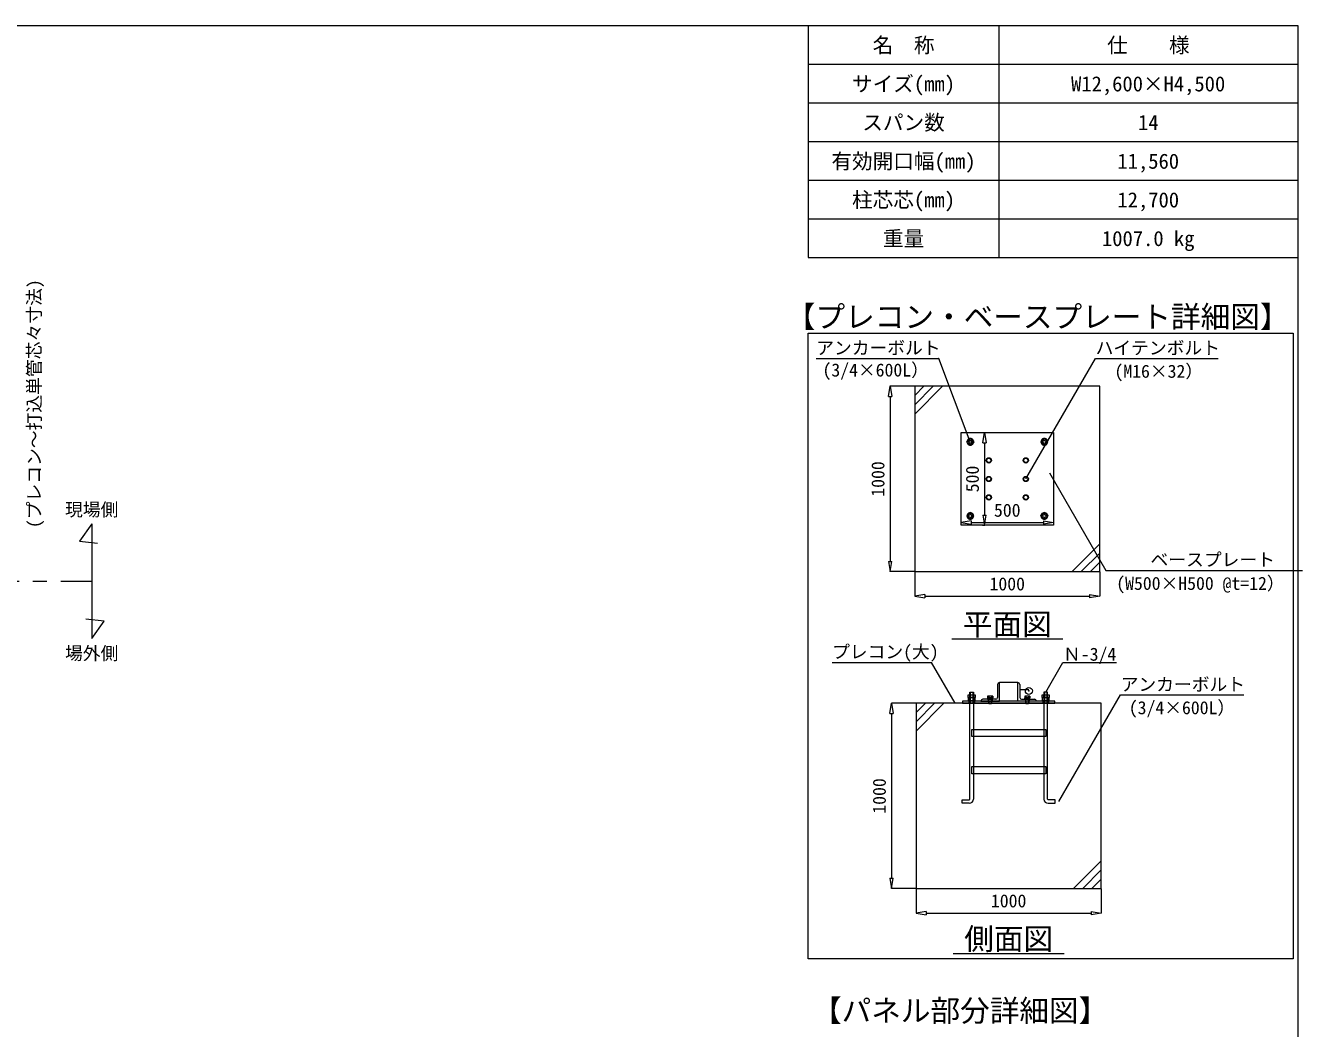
# Model space of a CAD drawing. Units: millimetres, scale not verified. Extents: x -12090 to 12090, y -18325 to 18325.
# Drawn here: x 3812 to 12090, y 11827 to 18325 of the extents above; entities that cross this region are included whole.
import ezdxf
from ezdxf.enums import TextEntityAlignment as Align

# ---------------------------------------------------------------- set-up
doc = ezdxf.new("R2010")
doc.units = ezdxf.units.MM
doc.header["$LTSCALE"] = 90
doc.header["$PDMODE"] = 32
doc.header["$PDSIZE"] = 45
doc.linetypes.add('CHAIN2', pattern=[12, 9, -1, 1, -1])
doc.linetypes.add('DASHED1', pattern=[1.8, 1.2, -0.6])
for name, color, linetype, lineweight in [('0-A_図面枠', 134, 'Continuous', 18), ('0-B_寸法', 134, 'Continuous', 18), ('1-6_通芯', 134, 'CHAIN2', 18), ('1-8_表', 134, 'Continuous', 18), ('1-B_文字', 134, 'Continuous', 18)]:
    doc.layers.add(name, color=color, linetype=linetype, lineweight=lineweight)
doc.styles.add('ＭＳ ゴシック', font='')
doc.styles.get('ＭＳ ゴシック').set_extended_font_data('MS Gothic')

msp = doc.modelspace()

# ---------------------------------------------------------------- linework, layer by layer
at = {"layer": '0-A_図面枠'}
for p, q in [((8937.79, 16168.29), (9731.26, 16168.29)), ((10747.85, 16168.29), (11544.39, 16168.29)), ((9406.25, 15921.47), (9417.25, 15987.47)), ((9575.42, 15987.47), (9416.05, 15987.47)), ((9417.25, 15987.47), (9428.26, 15921.47)), ((9576.61, 15807.47), (9756.61, 15987.47)), ((9576.61, 15867.47), (9696.62, 15987.47)), ((9576.61, 15927.47), (9636.61, 15987.47)), ((9406.25, 15921.47), (9428.26, 15921.47)), ((9417.25, 15921.47), (9417.25, 14853.47)), ((9877.82, 15687.47), (10030.58, 15687.47)), ((10018.38, 15621.47), (10029.38, 15687.47)), ((10029.38, 15687.47), (10040.38, 15621.47)), ((10018.38, 15621.47), (10040.38, 15621.47)), ((10029.38, 15621.47), (10029.38, 15153.47)), ((10018.38, 15153.47), (10029.38, 15087.47)), ((10018.38, 15153.47), (10040.38, 15153.47)), ((10029.38, 15087.47), (10040.38, 15153.47)), ((9942.61, 15116.47), (9876.62, 15105.47)), ((9876.62, 15088.67), (9876.62, 15106.67)), ((9876.62, 15105.47), (9942.61, 15094.47)), ((9942.61, 15116.47), (9942.61, 15094.47)), ((9942.61, 15105.47), (10410.61, 15105.47)), ((10015.81, 15087.47), (10030.58, 15087.47)), ((10410.61, 15116.47), (10476.61, 15105.47)), ((10410.61, 15116.47), (10410.61, 15094.47)), ((10476.61, 15105.47), (10410.61, 15094.47)), ((10776.62, 14967.47), (10596.62, 14787.47)), ((10776.62, 14907.47), (10656.61, 14787.47)), ((9406.25, 14853.47), (9417.25, 14787.47)), ((9406.25, 14853.47), (9428.26, 14853.47)), ((9417.25, 14787.47), (9428.26, 14853.47)), ((10776.62, 14847.47), (10716.61, 14787.47)), ((9575.42, 14787.47), (9416.05, 14787.47)), ((9576.61, 14786.27), (9576.61, 14626.91)), ((10776.62, 14786.27), (10776.62, 14626.91)), ((10816.57, 14794.16), (12090.19, 14794.16)), ((9642.62, 14639.1), (9576.61, 14628.11)), ((9576.61, 14628.11), (9642.62, 14617.11)), ((9642.62, 14639.1), (9642.62, 14617.11)), ((9642.62, 14628.11), (10710.61, 14628.11)), ((10710.61, 14639.1), (10776.62, 14628.11)), ((10710.61, 14639.1), (10710.61, 14617.11)), ((10776.62, 14628.11), (10710.61, 14617.11)), ((9816.61, 14351.95), (10536.61, 14351.95)), ((9040.77, 14197.49), (9685.02, 14197.49)), ((10536.81, 14197.49), (10884.61, 14197.49)), ((10113.66, 14056.12), (10113.66, 13972.11)), ((10245.66, 14068.12), (10125.67, 14068.12)), ((10257.66, 14056.12), (10257.66, 13972.11)), ((9415.3, 13867.71), (9426.3, 13933.72)), ((9584.46, 13933.72), (9425.1, 13933.72)), ((9426.3, 13933.72), (9437.3, 13867.71)), ((9585.67, 13753.72), (9765.67, 13933.72)), ((9585.67, 13813.71), (9705.66, 13933.72)), ((9585.67, 13873.72), (9645.66, 13933.72)), ((9934.24, 13972.15), (9934.24, 13989.64)), ((9934.24, 13968.72), (9934.24, 13951.23)), ((9957.1, 13972.15), (9957.1, 13989.64)), ((9957.1, 13968.72), (9957.1, 13951.23)), ((10101.66, 13960.12), (10017.67, 13960.12)), ((10051.46, 13980.52), (10049.26, 13979.25)), ((10049.26, 13979.25), (10049.26, 13968.76)), ((10082.06, 13968.76), (10049.26, 13968.76)), ((10079.86, 13980.52), (10051.46, 13980.52)), ((10079.15, 13968.51), (10052.17, 13968.51)), ((10056.06, 13933.72), (10056.06, 13960.12)), ((10057.46, 13979.25), (10057.46, 13968.76)), ((10065.52, 13964.91), (10064.23, 13960.12)), ((10067.1, 13964.91), (10065.82, 13960.12)), ((10073.79, 13930.35), (10073.79, 13960.12)), ((10075.27, 13933.72), (10073.79, 13930.35)), ((10073.86, 13979.25), (10073.86, 13968.76)), ((10075.27, 13933.72), (10075.27, 13960.12)), ((10079.86, 13980.52), (10082.06, 13979.25)), ((10082.06, 13979.25), (10082.06, 13968.76)), ((10245.66, 13948.12), (10125.67, 13948.12)), ((10269.67, 13960.12), (10353.66, 13960.12)), ((10291.46, 13980.52), (10289.27, 13979.25)), ((10289.27, 13979.25), (10289.27, 13968.76)), ((10322.06, 13968.76), (10289.27, 13968.76)), ((10319.87, 13980.52), (10291.46, 13980.52)), ((10319.16, 13968.51), (10292.17, 13968.51)), ((10296.06, 13933.72), (10296.06, 13960.12)), ((10297.47, 13979.25), (10297.47, 13968.76)), ((10305.51, 13964.91), (10304.23, 13960.12)), ((10307.1, 13964.91), (10305.81, 13960.12)), ((10313.79, 13930.35), (10313.79, 13960.12)), ((10315.26, 13933.72), (10313.79, 13930.35)), ((10313.86, 13979.25), (10313.86, 13968.76)), ((10315.26, 13933.72), (10315.26, 13960.12)), ((10319.87, 13980.52), (10322.06, 13979.25)), ((10322.06, 13979.25), (10322.06, 13968.76)), ((10414.23, 13972.15), (10414.23, 13989.64)), ((10414.23, 13968.72), (10414.23, 13951.23)), ((10437.09, 13972.15), (10437.09, 13989.64)), ((10437.09, 13968.72), (10437.09, 13951.23)), ((10910.4, 13988.38), (11709.99, 13988.38)), ((9415.3, 13867.71), (9437.3, 13867.71)), ((9426.3, 13867.71), (9426.3, 12799.72)), ((9957.1, 13717.72), (9957.1, 13523.32)), ((10414.23, 13717.72), (10414.23, 13523.32)), ((9957.1, 13477.72), (9957.1, 13313.31)), ((10414.23, 13477.72), (10414.23, 13313.31)), ((10785.66, 12913.71), (10605.66, 12733.71)), ((10785.66, 12853.72), (10665.67, 12733.71)), ((9415.3, 12799.72), (9426.3, 12733.71)), ((9415.3, 12799.72), (9437.3, 12799.72)), ((9426.3, 12733.71), (9437.3, 12799.72)), ((10785.66, 12793.72), (10725.66, 12733.71)), ((9584.46, 12733.71), (9425.1, 12733.71)), ((9585.67, 12732.52), (9585.67, 12573.15)), ((10785.66, 12732.52), (10785.66, 12573.15)), ((9651.66, 12585.35), (9585.67, 12574.35)), ((9651.66, 12585.35), (9651.66, 12563.35)), ((10719.67, 12585.35), (10785.66, 12574.35)), ((10719.67, 12585.35), (10719.67, 12563.35)), ((9585.67, 12574.35), (9651.66, 12563.35)), ((9651.66, 12574.35), (10719.67, 12574.35)), ((10785.66, 12574.35), (10719.67, 12563.35)), ((9825.66, 12313.72), (10545.66, 12313.72))]:
    msp.add_line(p, q, dxfattribs=at)
at = {"layer": '0-A_図面枠', "linetype": 'DASHED1'}
for p, q in [((9928.03, 13948.12), (9928.03, 13933.72)), ((9963.67, 13948.12), (9963.67, 13933.72)), ((10053.67, 13960.12), (10053.67, 13948.12)), ((10056.06, 13948.12), (10056.06, 13933.72)), ((10075.27, 13948.12), (10075.27, 13933.72)), ((10077.66, 13960.12), (10077.66, 13948.12)), ((10293.66, 13960.12), (10293.66, 13948.12)), ((10296.06, 13948.12), (10296.06, 13933.72)), ((10315.26, 13948.12), (10315.26, 13933.72)), ((10317.66, 13960.12), (10317.66, 13948.12)), ((10407.66, 13948.12), (10407.66, 13933.72)), ((10443.66, 13948.12), (10443.66, 13933.72)), ((9957.1, 13763.31), (9957.1, 13717.72)), ((10414.23, 13763.31), (10414.23, 13717.72)), ((9957.1, 13523.32), (9957.1, 13477.72)), ((10414.23, 13523.32), (10414.23, 13477.72))]:
    msp.add_line(p, q, dxfattribs=at)
at = {"layer": '0-A_図面枠'}
for points in [[(-12090.19, 18325), (12059.81, 18325), (12059.81, 1675), (-12090.19, 1675)], [(8886.05, 16332.86), (12029.97, 16332.86), (12029.97, 12278.6), (8886.05, 12278.6)], [(9576.61, 14787.47), (10776.62, 14787.47), (10776.62, 15987.47), (9576.61, 15987.47)], [(9876.62, 15687.47), (10476.61, 15687.47), (10476.61, 15087.47), (9876.62, 15087.47)], [(9947.7, 15646.67), (9958.79, 15627.47), (9947.7, 15608.27), (9925.53, 15608.27), (9914.44, 15627.47), (9925.53, 15646.67)], [(10405.53, 15646.67), (10394.44, 15627.47), (10405.53, 15608.27), (10427.7, 15608.27), (10438.78, 15627.47), (10427.7, 15646.67)], [(10048.42, 15521.67), (10040.22, 15507.47), (10048.42, 15493.27), (10064.82, 15493.27), (10073.02, 15507.47), (10064.82, 15521.67)], [(10288.41, 15521.67), (10280.21, 15507.47), (10288.41, 15493.27), (10304.82, 15493.27), (10313.02, 15507.47), (10304.82, 15521.67)], [(10048.42, 15401.67), (10040.22, 15387.47), (10048.42, 15373.27), (10064.82, 15373.27), (10073.02, 15387.47), (10064.82, 15401.67)], [(10288.41, 15401.67), (10280.21, 15387.47), (10288.41, 15373.27), (10304.82, 15373.27), (10313.02, 15387.47), (10304.82, 15401.67)], [(10048.42, 15281.67), (10040.22, 15267.47), (10048.42, 15253.26), (10064.82, 15253.26), (10073.02, 15267.47), (10064.82, 15281.67)], [(10288.41, 15281.67), (10280.21, 15267.47), (10288.41, 15253.26), (10304.82, 15253.26), (10313.02, 15267.47), (10304.82, 15281.67)], [(9947.7, 15128.27), (9958.79, 15147.47), (9947.7, 15166.66), (9925.53, 15166.66), (9914.44, 15147.47), (9925.53, 15128.27)], [(10405.53, 15128.27), (10394.44, 15147.47), (10405.53, 15166.66), (10427.7, 15166.66), (10438.78, 15147.47), (10427.7, 15128.27)], [(9585.67, 12733.71), (10785.66, 12733.71), (10785.66, 13933.72), (9585.67, 13933.72)], [(9885.66, 13933.72), (10485.67, 13933.72), (10485.67, 13948.12), (9885.66, 13948.12)], [(9923.49, 13972.15), (9923.49, 13989.64), (9967.83, 13989.64), (9967.83, 13972.15), (9964.86, 13970.44), (9926.47, 13970.44)], [(9923.49, 13968.72), (9923.49, 13951.23), (9967.83, 13951.23), (9967.83, 13968.72), (9964.86, 13970.44), (9926.47, 13970.44)], [(9924.07, 13951.23), (9967.27, 13951.23), (9967.27, 13948.12), (9924.07, 13948.12)], [(10048.86, 13968.51), (10048.86, 13964.91), (10082.47, 13964.91), (10082.47, 13968.51)], [(10082.47, 13964.91), (10048.86, 13964.91), (10048.86, 13960.12), (10082.47, 13960.12)], [(10288.86, 13968.51), (10288.86, 13964.91), (10322.46, 13964.91), (10322.46, 13968.51)], [(10322.46, 13964.91), (10288.86, 13964.91), (10288.86, 13960.12), (10322.46, 13960.12)], [(10403.5, 13972.15), (10403.5, 13989.64), (10447.83, 13989.64), (10447.83, 13972.15), (10444.87, 13970.44), (10406.47, 13970.44)], [(10403.5, 13968.72), (10403.5, 13951.23), (10447.83, 13951.23), (10447.83, 13968.72), (10444.87, 13970.44), (10406.47, 13970.44)], [(10404.06, 13951.23), (10447.26, 13951.23), (10447.26, 13948.12), (10404.06, 13948.12)], [(9945.67, 13763.31), (10425.66, 13763.31), (10425.66, 13717.72), (9945.67, 13717.72)], [(9945.67, 13523.32), (10425.66, 13523.32), (10425.66, 13477.72), (9945.67, 13477.72)]]:
    msp.add_lwpolyline(points, close=True, dxfattribs=at)
for points in [[(9936.61, 15627.47), (9732.03, 16168.29), (9731.6, 16168.29)], [(10296.61, 15387.47), (10747.42, 16168.29), (10747.85, 16168.29)], [(10451, 15426.6), (10816.14, 14794.16), (10816.57, 14794.16)], [(9837.99, 13933.72), (9685.7, 14197.49), (9685.27, 14197.49)], [(10425.66, 14005.72), (10536.38, 14197.49), (10536.81, 14197.49)], [(9934.24, 13313.38), (9934.24, 14005.72), (9957.1, 14005.72), (9957.1, 13763.31)], [(9934.24, 13930.71), (9937.23, 13933.72), (9937.23, 14005.72), (9954.09, 14005.72), (9954.09, 13933.72), (9957.1, 13930.71)], [(10005.66, 13948.12), (10125.67, 13948.12), (10125.67, 14068.12)], [(10365.66, 13948.12), (10245.66, 13948.12), (10245.66, 14068.12)], [(10316.47, 14020.12), (10257.66, 14020.12), (10257.66, 14008.11)], [(10437.09, 13313.38), (10437.09, 14005.72), (10414.23, 14005.72), (10414.23, 13763.31)], [(10437.09, 13930.71), (10434.1, 13933.72), (10434.1, 14005.72), (10417.23, 14005.72), (10417.23, 13933.72), (10414.23, 13930.71)], [(10075.27, 13933.72), (10056.06, 13933.72), (10057.54, 13930.35)], [(10073.79, 13930.35), (10057.54, 13930.35), (10057.54, 13960.12)], [(10315.26, 13933.72), (10296.06, 13933.72), (10297.54, 13930.35)], [(10313.79, 13930.35), (10297.54, 13930.35), (10297.54, 13960.12)], [(10511.1, 13297.52), (10909.97, 13988.38), (10910.4, 13988.38)], [(9929.49, 13285.72), (9885.1, 13285.72), (9885.1, 13308.58), (9929.43, 13308.58)], [(10441.84, 13285.72), (10486.23, 13285.72), (10486.23, 13308.58), (10441.89, 13308.58)]]:
    msp.add_lwpolyline(points, dxfattribs=at)
for centre, radius in [((9936.61, 15627.47), 19.2), ((10416.62, 15627.47), 19.2), ((9936.61, 15627.47), 11.43), ((9936.61, 15627.47), 9.7), ((10416.62, 15627.47), 11.43), ((10416.62, 15627.47), 9.7), ((10056.62, 15507.47), 16.8), ((10056.62, 15507.47), 14.2), ((10296.61, 15507.47), 16.8), ((10296.61, 15507.47), 14.2), ((10056.62, 15387.47), 16.8), ((10056.62, 15387.47), 14.2), ((10296.61, 15387.47), 16.8), ((10296.61, 15387.47), 14.2), ((10056.62, 15267.47), 16.8), ((10056.62, 15267.47), 14.2), ((10296.61, 15267.47), 16.8), ((10296.61, 15267.47), 14.2), ((9936.61, 15147.47), 19.2), ((9936.61, 15147.47), 11.43), ((9936.61, 15147.47), 9.7), ((10416.62, 15147.47), 19.2), ((10416.62, 15147.47), 11.43), ((10416.62, 15147.47), 9.7)]:
    msp.add_circle(centre, radius, dxfattribs=at)
for centre, radius, start, end in [((9936.61, 15627.47), 21.6, 62.734, 117.266), ((10416.62, 15627.47), 21.6, 62.734, 117.266), ((9936.61, 15627.47), 21.6, 122.734, 177.266), ((9936.61, 15627.47), 21.6, 182.734, 237.266), ((9936.61, 15627.47), 21.6, 242.734, 297.266), ((9936.61, 15627.47), 21.6, 2.734, 57.266), ((9936.61, 15627.47), 21.6, 302.734, 357.266), ((10416.62, 15627.47), 21.6, 122.734, 177.266), ((10416.62, 15627.47), 21.6, 182.734, 237.266), ((10416.62, 15627.47), 21.6, 242.734, 297.266), ((10416.62, 15627.47), 21.6, 2.734, 57.266), ((10416.62, 15627.47), 21.6, 302.734, 357.266), ((9936.61, 15147.47), 21.6, 122.734, 177.266), ((9936.61, 15147.47), 21.6, 62.734, 117.266), ((9936.61, 15147.47), 21.6, 2.734, 57.266), ((10416.62, 15147.47), 21.6, 122.734, 177.266), ((10416.62, 15147.47), 21.6, 62.734, 117.266), ((10416.62, 15147.47), 21.6, 2.734, 57.266), ((9936.61, 15147.47), 21.6, 182.734, 237.266), ((9936.61, 15147.47), 21.6, 242.734, 297.266), ((9936.61, 15147.47), 21.6, 302.734, 357.266), ((10416.62, 15147.47), 21.6, 182.734, 237.266), ((10416.62, 15147.47), 21.6, 242.734, 297.266), ((10416.62, 15147.47), 21.6, 302.734, 357.266), ((10125.67, 14056.12), 12, 90, 180), ((10245.66, 14056.12), 12, 0, 90), ((9928.86, 13981.45), 10.74, 240.0064, 300.0064), ((9928.86, 13959.42), 10.74, 60.0064, 120.0064), ((9945.67, 14009.38), 38.94, 252.93497, 287.07105), ((9945.67, 13931.5), 38.94, 72.93497, 107.07105), ((9962.46, 13981.45), 10.73, 239.98131, 300.0315), ((9962.47, 13959.43), 10.73, 59.98131, 120.0315), ((10017.67, 13948.12), 12, 90, 180), ((10053.37, 13973.26), 7.26, 55.616, 124.384), ((10052.17, 13968.76), 0.243, 180, 270), ((10065.66, 13953.38), 27.14, 72.412, 107.588), ((10077.97, 13973.26), 7.26, 55.616, 124.384), ((10079.15, 13968.76), 0.243, 270, 0), ((10101.66, 13972.11), 12, 270, 360), ((10269.67, 13972.11), 12, 180, 270), ((10293.36, 13973.26), 7.26, 55.616, 124.384), ((10292.17, 13968.76), 0.243, 180, 270), ((10305.67, 13953.38), 27.14, 72.412, 107.588), ((10317.96, 13973.26), 7.26, 55.616, 124.384), ((10319.16, 13968.76), 0.243, 270, 0), ((10353.66, 13948.12), 12, 0, 90), ((10408.86, 13981.45), 10.74, 240.0064, 300.0064), ((10408.87, 13959.42), 10.74, 60.0064, 120.0064), ((10425.66, 14009.38), 38.94, 252.93497, 287.07105), ((10425.66, 13931.5), 38.94, 72.93497, 107.07105), ((10442.47, 13981.45), 10.73, 239.98131, 300.0315), ((10442.47, 13959.43), 10.73, 59.98131, 120.0315), ((9929.43, 13313.38), 4.8, 270, 360), ((9929.49, 13313.31), 27.6, 270, 360), ((10441.84, 13313.31), 27.6, 180, 270), ((10441.89, 13313.38), 4.8, 180, 270)]:
    msp.add_arc(centre, radius, start, end, dxfattribs=at)
msp.add_point((10316.47, 14014.12), dxfattribs=at)
at = {"layer": '1-6_通芯'}
msp.add_line((-10000.2, 14725), (4240.81, 14725), dxfattribs=at)
at = {"layer": '1-8_表'}
for p, q in [((8886.05, 18325), (12059.81, 18325)), ((8886.05, 18325), (8886.05, 16821.64)), ((10122.15, 18325), (10122.15, 16821.64)), ((12059.81, 18325), (12059.81, 16821.64)), ((8886.05, 18074.44), (12059.81, 18074.44)), ((8886.05, 17823.88), (12059.81, 17823.88)), ((8886.05, 17573.32), (12059.81, 17573.32)), ((8886.05, 17322.76), (12059.81, 17322.76)), ((8886.05, 17072.2), (12059.81, 17072.2)), ((8886.05, 16821.64), (12059.81, 16821.64))]:
    msp.add_line(p, q, dxfattribs=at)
at = {"layer": '1-B_文字'}
for points in [[(4240.81, 15096.94), (4160.72, 14983.42), (4279.52, 14970.92)], [(4240.81, 15096.94), (4240.81, 14353.06), (4320.9, 14466.58), (4202.1, 14479.08)]]:
    msp.add_lwpolyline(points, dxfattribs=at)

# ---------------------------------------------------------------- texts
at = {"layer": '0-A_図面枠', "style": 'ＭＳ ゴシック'}
for s, height, p in [('【プレコン・ベースプレート詳細図】 ', 140.8, (8741.26, 16325.66)), ('アンカーボルト', 84.46, (8937.79, 16169)), ('ハイテンボルト', 84.46, (10749.06, 16169)), ('(3/4×600L）', 84.46, (8978.55, 16025.75)), ('(M16×32）', 84.46, (10871.29, 16017.57)), ('500', 84.46, (10090.22, 15117.34)), ('   \u3000ベースプレート\u3000\u3000\u3000         ', 84.46, (10817.77, 14796.92)), ('1000', 84.46, (10061.41, 14639.99)), ('(W500×H500 @t=12）', 84.46, (10882.94, 14643.44)), ('平面図', 140.8, (9888.61, 14332.75)), ('プレコン(大)', 84.46, (9040.77, 14200.24)), ('Ｎ-3/4', 84.46, (10538.02, 14184.4)), ('アンカーボルト\u3000', 84.46, (10911.6, 13989.09)), ('(3/4×600L）', 84.46, (10964.27, 13837.65)), ('1000', 84.46, (10070.46, 12586.23)), ('側面図', 140.8, (9897.66, 12294.51)), ('【パネル部分詳細図】', 140.8, (8910.6, 11829.87))]:
    msp.add_text(s, height=height, dxfattribs=at).set_placement(p, align=Align.BOTTOM_LEFT)
for s, p in [('1000', (9405.37, 15272.27)), ('500', (10017.49, 15301.07)), ('1000', (9414.42, 13218.52))]:
    msp.add_text(s, height=84.46, rotation=90, dxfattribs=at).set_placement(p, align=Align.BOTTOM_LEFT)
at = {"layer": '0-B_寸法', "style": 'ＭＳ ゴシック'}
msp.add_text('(プレコン～打込単管芯々寸法)', height=84.46, rotation=90, dxfattribs=at).set_placement((3935.53, 15068.6), align=Align.BOTTOM_LEFT)
at = {"layer": '1-8_表', "style": 'ＭＳ ゴシック'}
for s, p in [('名\u3000称', (9303.65, 18119.54)), ('仕\u3000\u3000様', (10823.72, 18119.54)), ('サイズ(mm)', (9170.02, 17868.98)), ('W12,600×H4,500', (10589.86, 17868.98)), ('スパン数', (9236.84, 17618.42)), ('14', (11024.16, 17618.42)), ('有効開口幅(mm)', (9036.39, 17367.86)), ('11,560', (10890.53, 17367.86)), ('柱芯芯(mm)', (9170.02, 17117.3)), ('12,700', (10890.53, 17117.3)), ('重量', (9370.47, 16866.74)), ('1007.0 kg', (10790.31, 16866.74))]:
    msp.add_text(s, height=97.97, dxfattribs=at).set_placement(p, align=Align.BOTTOM_LEFT)
at = {"layer": '1-B_文字', "style": 'ＭＳ ゴシック'}
for s, p in [('現場側', (4068.01, 15121.42)), ('場外側', (4068.01, 14190.34))]:
    msp.add_text(s, height=84.46, dxfattribs=at).set_placement(p, align=Align.BOTTOM_LEFT)

doc.saveas('drawing.dxf')
